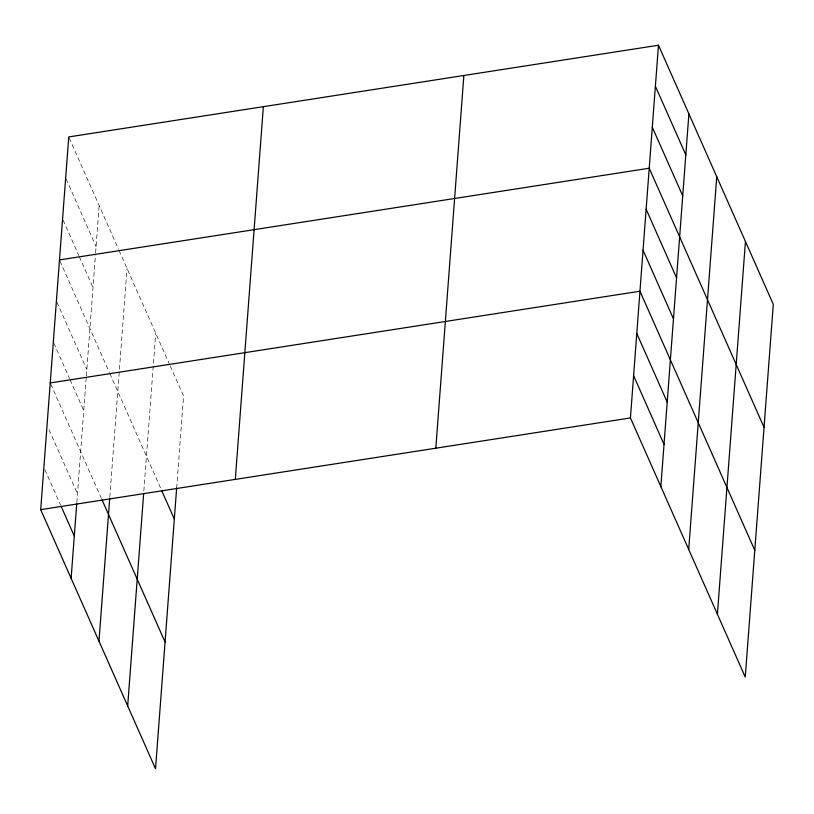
<?xml version="1.0" encoding="UTF-8"?>
<svg xmlns="http://www.w3.org/2000/svg" width="814" height="814" viewBox="0 0 814 814"><rect width="100%" height="100%" fill="white"/><g stroke="black" fill="none" stroke-linecap="round" stroke-linejoin="round"><path stroke-width="0.61" stroke-dasharray="4.07 3.05" d="M76.821 502.523L86.264 377.035M86.355 375.793L95.523 254.039M95.614 252.798L99.166 205.586M109.819 497.039L127.025 268.447M143.844 490.984L155.718 333.201M176.658 487.993L183.577 396.062L169.648 364.631M69.251 138.085L118.569 249.359M119.068 250.488L169.149 363.512M66.168 179.08L96.083 246.591M63.085 220.085L78.805 255.545M79.304 256.695L93 287.586M60.002 261.08L109.31 372.354M109.809 373.484L161.386 489.875M56.909 302.075L86.823 369.587M53.826 343.081L69.546 378.551M70.055 379.69L83.74 410.582M50.743 384.076L101.547 498.728M49.084 429.751L77.483 493.823M44.892 469.698L60.612 505.168"/><path stroke-width="1.22" d="M176.658 487.993L155.525 768.772L40.7 509.656L68.752 136.935L658.475 45.228L773.3 304.344L745.248 677.065L630.423 417.938L658.475 45.228M71.123 578.306L76.73 503.764M98.972 641.157L109.727 498.29M127.676 705.921L143.661 493.467M235.307 479.395L263.36 106.675M435.816 448.209L463.868 75.488M660.846 486.589L688.898 113.868M688.705 549.45L716.747 176.73M717.399 614.204L745.451 241.483M59.493 259.931L649.216 168.223L764.041 427.34M50.234 382.936L639.967 291.219L754.792 550.335M40.7 509.656L630.423 417.938M655.392 86.223L685.805 154.874M652.299 127.218L682.722 195.869M646.133 209.218L676.556 277.869M643.05 250.213L673.473 318.864M636.782 333.455L667.205 402.106M633.607 375.702L664.021 444.352M161.884 490.995L174.318 519.057M102.045 499.847L165.059 642.053M61.121 506.318L74.298 536.06"/></g></svg>
